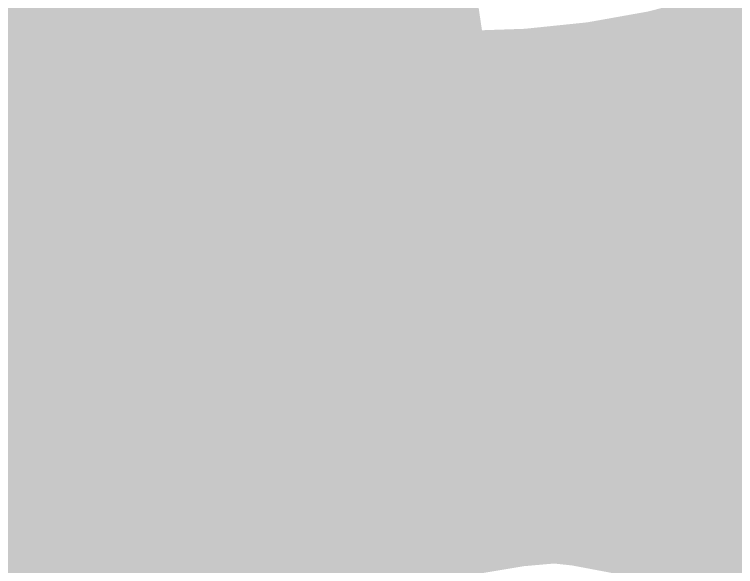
# Model space of a CAD drawing. Header units: inches. Extents: x 1.08 to 4.97, y 2.49 to 3.89.
# Drawn here: x 1.91711 to 1.93187, y 2.8183 to 2.82959 of the extents above; entities that cross this region are included whole.
import ezdxf

# ---------------------------------------------------------------- set-up
doc = ezdxf.new("R2010")
doc.units = ezdxf.units.IN
doc.header["$MEASUREMENT"] = 0
for name, color, linetype in [('Bottom', 5, 'Continuous'), ('Bottom Overlay', 54, 'Continuous'), ('Top', 1, 'Continuous'), ('Top Paste', 8, 'Continuous'), ('Top Solder', 216, 'Continuous')]:
    doc.layers.add(name, color=color, linetype=linetype)

# ---------------------------------------------------------------- blocks, each defined once
blk = doc.blocks.new('TP_B_153')
at = {"layer": 'Bottom Overlay'}
for points in [[(0.029, 0, 0.006, 0.006, 1), (-0.029, 0, 0.006, 0.006, 1)], [(-0.0305, 0, 0.003, 0.003, 1), (-0.0275, 0, 0.003, 0.003, 1)]]:
    blk.add_lwpolyline(points, format="xyseb", close=True, dxfattribs=at)
blk = doc.blocks.new('R0805_173')
at = {"layer": 'Top'}
blk.add_hatch(color=1, dxfattribs=at).paths.add_polyline_path([(0.029528, -0.017716), (0.029528, -0.051181), (-0.029527, -0.051181), (-0.029527, -0.017716)])
at = {"layer": 'Top Paste'}
blk.add_hatch(color=8, dxfattribs=at).paths.add_polyline_path([(0.029528, -0.017716), (0.029528, -0.051181), (-0.029527, -0.051181), (-0.029527, -0.017716)])
at = {"layer": 'Top Solder'}
blk.add_hatch(color=216, dxfattribs=at).paths.add_polyline_path([(0.031496, -0.015748), (0.031496, -0.05315), (-0.031496, -0.05315), (-0.031496, -0.015748)])

msp = doc.modelspace()

# ---------------------------------------------------------------- hatches: boundary and pattern name
at = {"layer": 'Bottom'}
for points in [[(1.923828, 2.819253), (1.922063, 2.819204), (1.920417, 2.819058), (1.918892, 2.818813), (1.917486, 2.818471), (1.9162, 2.818031), (1.915033, 2.817493), (1.913987, 2.816858), (1.913059, 2.816124), (1.912252, 2.815293), (1.911564, 2.814364), (1.912323, 2.83435), (1.912937, 2.833381), (1.913679, 2.832515), (1.914549, 2.831751), (1.915547, 2.831088), (1.916673, 2.830527), (1.917926, 2.830069), (1.919308, 2.829712), (1.920817, 2.829457), (1.922455, 2.829304), (1.92422, 2.829253)], [(1.926242, 2.829253), (1.927555, 2.829298), (1.928833, 2.82943), (1.930073, 2.829651), (1.931277, 2.82996), (1.932444, 2.830358), (1.933575, 2.830844), (1.934669, 2.831418), (1.935726, 2.832081), (1.936746, 2.832832), (1.93773, 2.833671), (1.936685, 2.814408), (1.935808, 2.815329), (1.934881, 2.816152), (1.933903, 2.816879), (1.932876, 2.817509), (1.931798, 2.818042), (1.930671, 2.818478), (1.929493, 2.818817), (1.928265, 2.819059), (1.926987, 2.819205), (1.925659, 2.819253)]]:
    msp.add_hatch(color=5, dxfattribs=at).paths.add_polyline_path(points)
at = {"layer": 'Top'}
for points in [[(1.93114, 2.818507), (1.92924, 2.818457), (1.92754, 2.818307), (1.92604, 2.818057), (1.92474, 2.817707), (1.92364, 2.817257), (1.92274, 2.816707), (1.92204, 2.816057), (1.92154, 2.815307), (1.92124, 2.814457), (1.92114, 2.813507), (1.92114, 2.833507), (1.92124, 2.832557), (1.92154, 2.831707), (1.92204, 2.830957), (1.92274, 2.830307), (1.92364, 2.829757), (1.92474, 2.829307), (1.92604, 2.828957), (1.92754, 2.828707), (1.92924, 2.828557), (1.93114, 2.828507)], [(1.925925, 2.828507), (1.927246, 2.828553), (1.928524, 2.828692), (1.929759, 2.828925), (1.930951, 2.82925), (1.932099, 2.829668), (1.933204, 2.830179), (1.934266, 2.830783), (1.935285, 2.83148), (1.93626, 2.83227), (1.937193, 2.833152), (1.937193, 2.813861), (1.93626, 2.814744), (1.935285, 2.815533), (1.934266, 2.81623), (1.933204, 2.816834), (1.932099, 2.817345), (1.930951, 2.817763), (1.929759, 2.818088), (1.928524, 2.818321), (1.927246, 2.81846), (1.925925, 2.818507)]]:
    msp.add_hatch(color=1, dxfattribs=at).paths.add_polyline_path(points)

# ---------------------------------------------------------------- linework, layer by layer
at = {"layer": 'Bottom'}
msp.add_lwpolyline([(1.895747, 2.824253, 0.01, 0.01, 0), (1.946287, 2.824253, 0.01, 0.01, 0)], format="xyseb", dxfattribs=at)
at = {"layer": 'Top'}
msp.add_lwpolyline([(1.909761, 2.823507, 0.01, 0.01, 0), (1.947033, 2.823507, 0.01, 0.01, 0)], format="xyseb", dxfattribs=at)

# ---------------------------------------------------------------- block references
for name, p, rotation in [('R0805_173', (1.870079, 2.82874), 90), ('TP_B_153', (1.895, 2.825), 180)]:
    msp.add_blockref(name, p, dxfattribs=dict(rotation=rotation))

doc.saveas('drawing.dxf')
